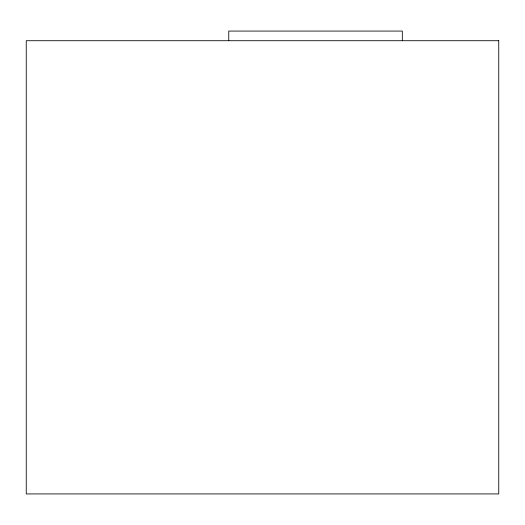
<?xml version="1.0" encoding="UTF-8"?>
<svg xmlns="http://www.w3.org/2000/svg" width="525" height="525" viewBox="0 0 525 525"><rect width="100%" height="100%" fill="white"/><g stroke="black" fill="none" stroke-linecap="round" stroke-linejoin="round"><path stroke-width="0.79" d="M402.321 40.714L402.321 31.073L228.749 31.073L228.749 40.714M498.75 40.714L26.25 40.714L26.25 493.927L498.75 493.927L498.75 40.714"/></g></svg>
